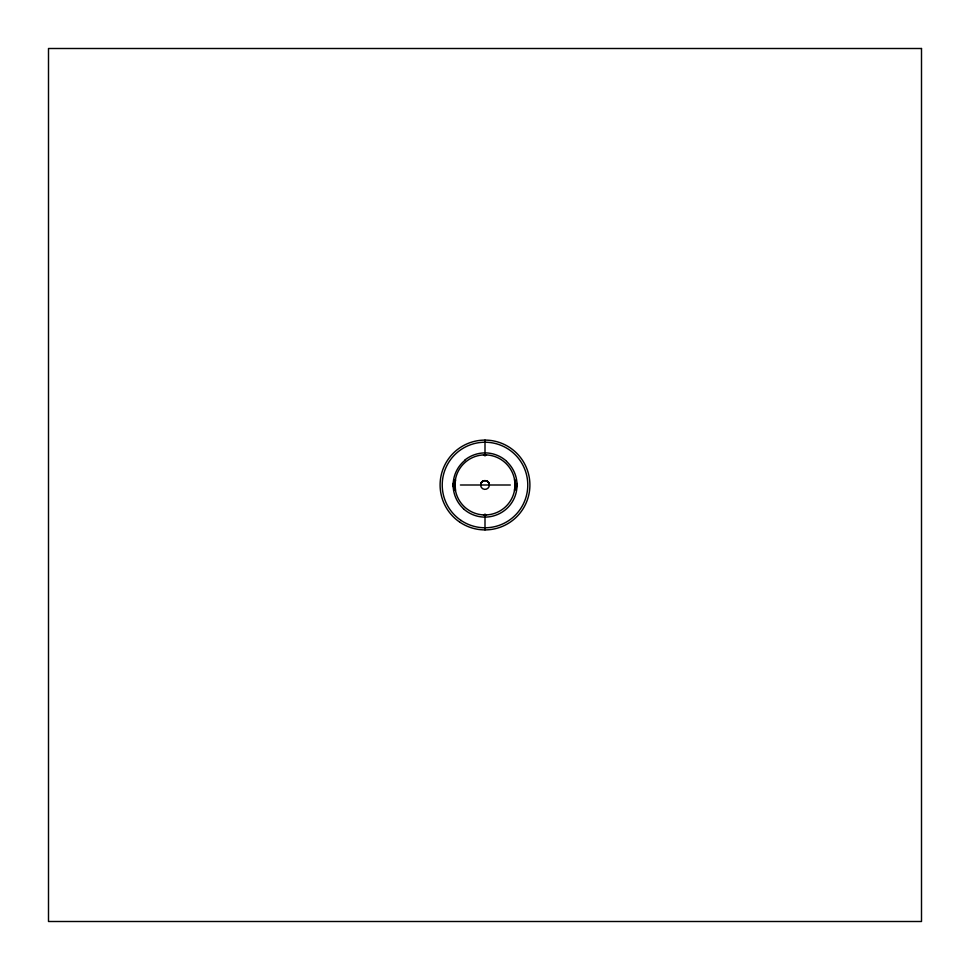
<?xml version="1.0" encoding="UTF-8"?>
<svg xmlns="http://www.w3.org/2000/svg" width="970" height="970" viewBox="0 0 970 970"><rect width="100%" height="100%" fill="white"/><g stroke="black" fill="none" stroke-linecap="round" stroke-linejoin="round"><path stroke-width="1.45" d="M514.621 480.465L514.949 483.8A4.911 0.812 -90 0 1 514.997 485L514.5 490.286M452.929 486.576L452.929 483.424M455.063 483.533L455.5 490.286M514.973 486.467A30.034 30.034 0 0 0 471.335 458.155A30.034 30.034 0 0 0 468.631 510.111A30.034 30.034 0 0 0 514.973 486.467C515.337 482.539 513.797 485.23 517.107 485L517.071 486.576M455.427 480.114L455.063 486.467M455.051 483.824L455.136 482.466M455.148 482.32L455.245 481.435M455.306 480.926L455.5 479.713M482.817 481.217A4.365 4.365 0 0 1 489.365 485A4.365 4.365 0 0 1 482.817 488.783A4.365 4.365 0 0 1 482.817 481.217L483.46 480.914M483.533 455.051L486.467 455.051M486.467 514.949L483.533 514.949M452.893 485L455.027 485A4.911 0.764 -89.9 0 1 455.075 483.897M460.398 485L510.341 485M486.54 480.914L487.195 481.229M514.5 479.713L514.561 480.065A5.214 0.825 -90 0 1 515.337 481.678M517.071 483.424L517.107 485M514.937 483.533L514.973 485M485 440.113L485 456.009M485 513.991L485 529.887M483.108 480.902A6.851 4.838 0 0 0 480.829 484.988A7.081 5.008 0 0 1 482.708 481.156M483.23 480.999A3.274 2.316 0 0 1 486.794 480.999M487.292 481.156A7.081 5.008 0 0 1 489.232 484.988A6.851 4.838 0 0 0 486.891 480.902M506.558 461.453A31.949 31.949 0 0 1 505.37 509.808A32.459 32.459 0 0 1 486.576 517.058L483.424 517.083A32.459 32.459 0 0 1 463.442 508.777M463.624 508.777A31.949 31.949 0 0 1 464.824 460.423M464.642 460.204A32.459 32.459 0 0 1 483.424 452.941L486.576 452.917A32.459 32.459 0 0 1 506.558 461.223M515.616 485.388A5.214 0.861 90 0 1 514.549 489.935M454.251 483.678A5.25 0.909 90 0 1 455.439 480.247M455.451 489.935A5.214 0.873 -90 0 1 454.372 485.388M921.5 48.5L48.5 48.5L48.5 921.5L921.5 921.5L921.5 48.5M459.877 522.212A44.899 44.899 0 0 0 529.79 488.152A44.899 44.899 0 0 0 465.333 444.636A44.899 44.899 0 0 0 459.877 522.212M461.077 520.453A42.765 42.765 0 0 0 527.668 487.995A42.765 42.765 0 0 0 466.267 446.552A42.765 42.765 0 0 0 461.077 520.453"/></g></svg>
